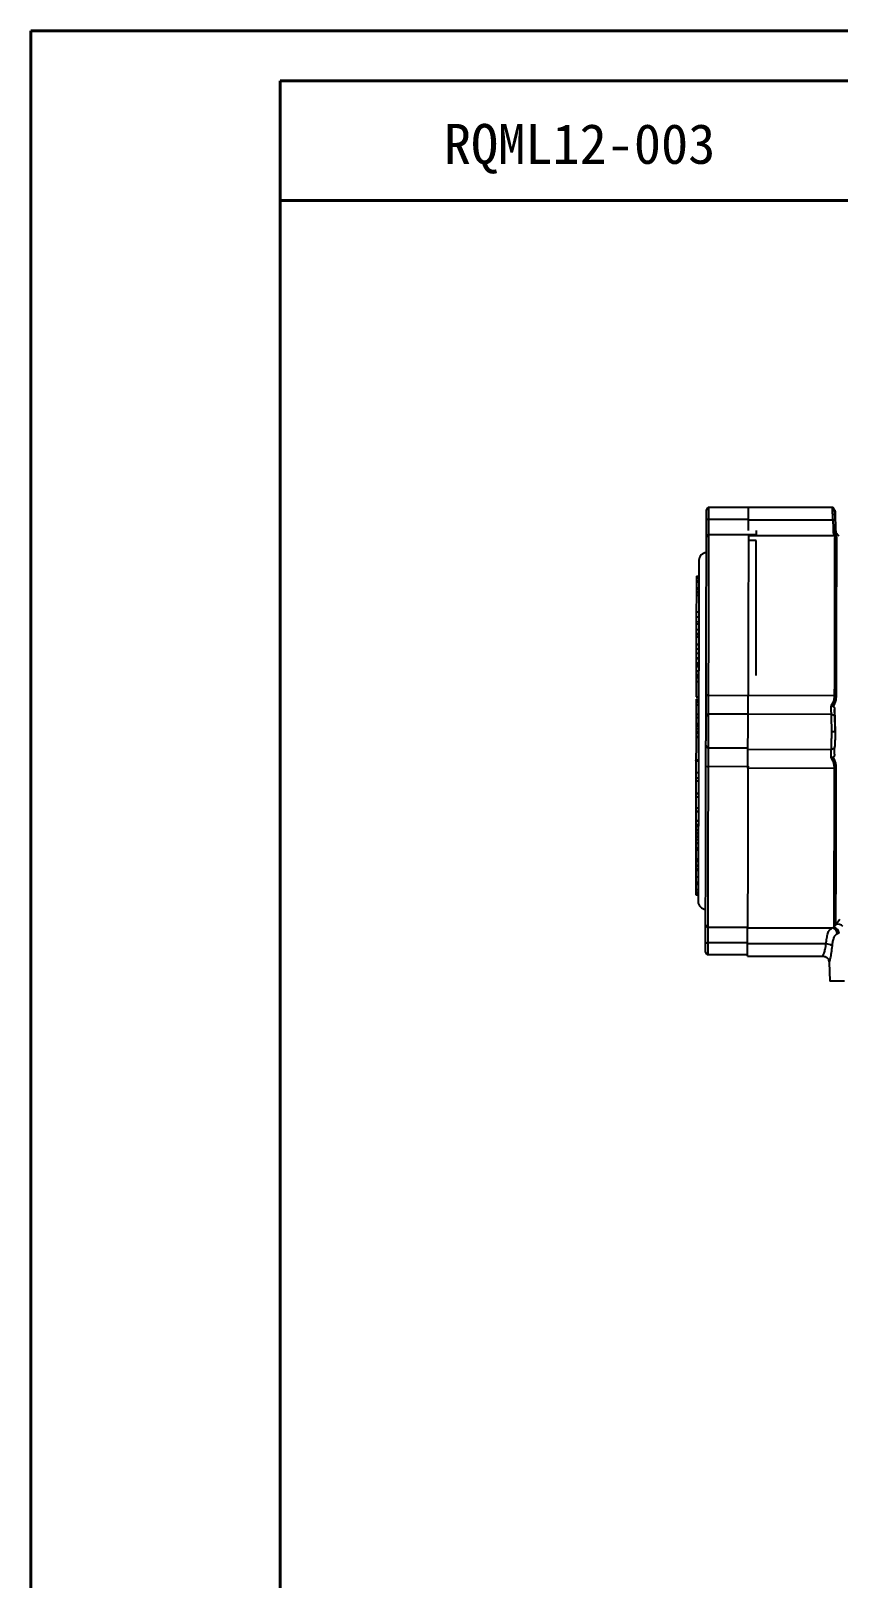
# Model space of a CAD drawing. Header units: millimetres. Extents: x 2379 to 4059, y 879 to 2067.
# Drawn here: x 2379 to 2703, y 1446 to 2067 of the extents above; entities that cross this region are included whole.
import ezdxf

# ---------------------------------------------------------------- set-up
doc = ezdxf.new("R2010")
doc.units = ezdxf.units.MM
doc.layers.add('文字', color=7, linetype='Continuous', lineweight=13)
doc.layers.add('粗实线', color=7, linetype='Continuous', lineweight=40)
doc.styles.add('STYLE1', font='txt.shx', dxfattribs={"width": 0.8, "height": 3, "bigfont": 'hzdx.shx'})

msp = doc.modelspace()

# ---------------------------------------------------------------- linework, layer by layer
at = {"color": 7, "linetype": 'Continuous', "lineweight": 25}
for p, q in [((2650.903, 1871.305), (2650.913, 1875.973)), ((2666.756, 1875.939), (2650.913, 1875.973)), ((2700.593, 1875.902), (2666.756, 1875.975)), ((2650.889, 1864.982), (2650.903, 1871.305)), ((2650.903, 1871.305), (2666.746, 1871.271)), ((2666.745, 1871.039), (2700.58, 1870.967)), ((2666.889, 1864.948), (2650.889, 1864.982)), ((2666.884, 1862.648), (2666.889, 1864.948)), ((2669.884, 1862.642), (2666.884, 1862.648)), ((2666.89, 1865.005), (2666.889, 1864.948)), ((2701.317, 1864.554), (2666.889, 1864.627)), ((2669.89, 1864.998), (2666.89, 1865.005)), ((2669.769, 1808.54), (2669.884, 1862.642)), ((2669.89, 1864.998), (2669.889, 1864.769)), ((2669.893, 1866.729), (2669.89, 1864.998)), ((2700.736, 1866.657), (2700.734, 1865.569)), ((2703.145, 1864.482), (2701.734, 1865.9)), ((2701.735, 1865.893), (2701.734, 1865.9)), ((2645.844, 1843.765), (2645.843, 1843.344)), ((2645.849, 1846.125), (2645.844, 1843.765)), ((2645.844, 1843.765), (2646.844, 1843.763)), ((2645.85, 1846.475), (2645.849, 1846.125)), ((2645.849, 1846.125), (2646.849, 1846.123)), ((2645.852, 1847.569), (2645.85, 1846.475)), ((2645.85, 1846.475), (2646.85, 1846.473)), ((2645.853, 1847.839), (2645.852, 1847.569)), ((2645.852, 1847.569), (2646.852, 1847.567)), ((2645.854, 1848.34), (2645.853, 1847.839)), ((2645.853, 1847.839), (2646.853, 1847.837)), ((2645.854, 1848.34), (2646.854, 1848.337)), ((2645.838, 1840.801), (2645.823, 1834.094)), ((2645.84, 1841.849), (2645.838, 1840.801)), ((2645.838, 1840.801), (2646.838, 1840.799)), ((2645.841, 1842.183), (2645.84, 1841.849)), ((2645.84, 1841.849), (2646.84, 1841.847)), ((2645.843, 1843.344), (2645.841, 1842.183)), ((2645.841, 1842.183), (2646.841, 1842.181)), ((2645.843, 1843.344), (2646.843, 1843.342)), ((2645.819, 1832.055), (2645.815, 1830.134)), ((2645.823, 1834.094), (2645.819, 1832.055)), ((2645.819, 1832.055), (2646.819, 1832.053)), ((2645.823, 1834.094), (2646.823, 1834.092)), ((2645.804, 1825.05), (2645.802, 1824.022)), ((2645.805, 1825.489), (2645.804, 1824.978)), ((2645.805, 1825.387), (2645.804, 1825.05)), ((2645.805, 1825.387), (2645.804, 1825.05)), ((2645.804, 1825.05), (2646.804, 1825.048)), ((2645.808, 1826.952), (2645.805, 1825.387)), ((2645.805, 1825.387), (2646.805, 1825.385)), ((2645.813, 1829.088), (2645.808, 1826.952)), ((2645.808, 1826.952), (2646.808, 1826.949)), ((2645.815, 1830.134), (2645.813, 1829.088)), ((2646.813, 1829.086), (2645.813, 1829.088)), ((2645.815, 1830.134), (2646.815, 1830.132)), ((2645.792, 1819.204), (2645.788, 1817.55)), ((2645.795, 1820.991), (2645.792, 1819.204)), ((2645.792, 1819.204), (2646.792, 1819.202)), ((2645.795, 1820.991), (2646.795, 1820.989)), ((2645.796, 1821.128), (2646.796, 1821.125)), ((2645.802, 1824.022), (2646.802, 1824.02)), ((2645.778, 1812.926), (2645.777, 1812.354)), ((2645.78, 1813.666), (2645.778, 1812.926)), ((2645.778, 1812.926), (2646.778, 1812.924)), ((2645.783, 1815.325), (2645.78, 1813.666)), ((2645.78, 1813.666), (2646.78, 1813.664)), ((2645.784, 1815.598), (2645.783, 1815.325)), ((2645.783, 1815.325), (2646.783, 1815.323)), ((2645.788, 1817.55), (2645.784, 1815.598)), ((2645.784, 1815.598), (2646.784, 1815.596)), ((2645.788, 1817.55), (2646.788, 1817.548)), ((2645.767, 1807.702), (2645.764, 1806.138)), ((2645.768, 1807.951), (2645.767, 1807.702)), ((2645.767, 1807.702), (2646.767, 1807.7)), ((2645.769, 1808.778), (2645.768, 1807.951)), ((2645.768, 1807.951), (2646.768, 1807.949)), ((2645.773, 1810.422), (2645.769, 1808.778)), ((2645.769, 1808.778), (2646.769, 1808.776)), ((2645.776, 1812.081), (2645.773, 1810.422)), ((2645.773, 1810.422), (2646.773, 1810.42)), ((2645.777, 1812.354), (2645.776, 1812.081)), ((2645.776, 1812.081), (2646.776, 1812.079)), ((2645.777, 1812.354), (2646.777, 1812.352)), ((2645.764, 1806.127), (2645.751, 1800.038)), ((2645.764, 1806.138), (2646.764, 1806.136)), ((2650.736, 1793.013), (2650.752, 1800.586)), ((2650.752, 1800.586), (2666.595, 1800.552)), ((2666.595, 1800.592), (2701.18, 1800.518)), ((2645.743, 1796.703), (2645.735, 1792.964)), ((2645.746, 1797.801), (2645.743, 1796.703)), ((2645.743, 1796.703), (2646.743, 1796.701)), ((2645.747, 1798.336), (2645.746, 1797.944)), ((2645.746, 1797.944), (2646.746, 1797.942)), ((2645.746, 1797.944), (2645.746, 1797.801)), ((2645.746, 1797.801), (2646.746, 1797.799)), ((2645.748, 1798.895), (2645.747, 1798.336)), ((2645.747, 1798.336), (2646.747, 1798.334)), ((2645.748, 1799.039), (2646.748, 1799.037)), ((2645.748, 1798.895), (2646.748, 1798.893)), ((2645.751, 1800.038), (2646.751, 1800.036)), ((2700.588, 1797.629), (2699.758, 1796.174)), ((2700.647, 1797.61), (2700.588, 1797.629)), ((2701.295, 1797.256), (2700.75, 1796.108)), ((2701.27, 1794.845), (2701.563, 1785.899)), ((2645.726, 1788.484), (2645.723, 1787.232)), ((2645.727, 1789.092), (2645.726, 1788.484)), ((2645.726, 1788.34), (2646.726, 1788.338)), ((2645.728, 1789.323), (2645.727, 1789.092)), ((2645.727, 1789.092), (2646.727, 1789.09)), ((2645.73, 1790.391), (2645.728, 1789.524)), ((2645.728, 1789.524), (2645.728, 1789.323)), ((2645.728, 1789.323), (2646.728, 1789.321)), ((2645.731, 1790.738), (2645.73, 1790.391)), ((2645.732, 1791.373), (2645.731, 1790.738)), ((2645.733, 1791.635), (2645.732, 1791.455)), ((2645.732, 1791.455), (2645.732, 1791.373)), ((2645.735, 1792.964), (2645.733, 1791.635)), ((2645.733, 1791.635), (2646.733, 1791.632)), ((2645.735, 1792.964), (2646.735, 1792.962)), ((2650.707, 1779.533), (2650.736, 1793.013)), ((2666.578, 1792.979), (2650.736, 1793.013)), ((2699.881, 1792.951), (2666.578, 1793.022)), ((2645.716, 1783.763), (2645.689, 1771.033)), ((2645.716, 1784.039), (2646.716, 1784.037)), ((2645.716, 1784.039), (2645.716, 1783.763)), ((2645.716, 1783.763), (2646.716, 1783.761)), ((2645.72, 1785.528), (2645.719, 1785.47)), ((2645.719, 1785.47), (2646.719, 1785.468)), ((2645.72, 1785.845), (2646.72, 1785.843)), ((2645.72, 1785.528), (2646.72, 1785.526)), ((2645.723, 1787.232), (2645.721, 1786.018)), ((2645.721, 1786.018), (2646.721, 1786.016)), ((2645.723, 1787.232), (2646.723, 1787.23)), ((2701.563, 1785.899), (2701.563, 1785.899)), ((2650.691, 1771.961), (2650.707, 1779.533)), ((2650.707, 1779.533), (2666.55, 1779.499)), ((2666.548, 1778.927), (2699.85, 1778.855)), ((2699.714, 1775.632), (2700.538, 1774.174)), ((2700.706, 1775.695), (2701.286, 1774.438)), ((2645.686, 1769.612), (2645.681, 1767.438)), ((2645.686, 1769.612), (2646.686, 1769.61)), ((2646.696, 1774.52), (2645.696, 1774.522)), ((2645.696, 1774.299), (2646.696, 1774.297)), ((2666.691, 1771.926), (2650.691, 1771.961)), ((2701.118, 1771.283), (2666.532, 1771.357)), ((2666.67, 1762.54), (2666.691, 1771.926)), ((2666.691, 1772.213), (2666.691, 1771.926)), ((2645.678, 1766.246), (2645.668, 1761.286)), ((2645.681, 1767.438), (2645.678, 1766.246)), ((2645.678, 1766.246), (2646.678, 1766.244)), ((2645.681, 1767.438), (2646.681, 1767.435)), ((2645.665, 1759.865), (2645.655, 1755.38)), ((2645.668, 1761.254), (2645.665, 1759.865)), ((2645.665, 1759.865), (2646.665, 1759.863)), ((2645.668, 1761.286), (2646.668, 1761.284)), ((2645.668, 1761.286), (2645.668, 1761.254)), ((2645.668, 1761.254), (2646.668, 1761.251)), ((2645.652, 1753.904), (2645.644, 1750.36)), ((2645.655, 1755.38), (2645.652, 1754.066)), ((2645.652, 1754.066), (2646.652, 1754.064)), ((2645.652, 1754.066), (2645.652, 1753.904)), ((2645.652, 1753.904), (2646.652, 1753.902)), ((2645.655, 1755.38), (2646.655, 1755.378)), ((2645.633, 1745.157), (2645.631, 1744.044)), ((2645.633, 1745.157), (2646.633, 1745.155)), ((2645.634, 1745.606), (2646.634, 1745.604)), ((2645.638, 1747.346), (2645.636, 1746.294)), ((2645.636, 1746.64), (2646.636, 1746.637)), ((2645.641, 1748.683), (2645.638, 1747.346)), ((2645.639, 1748.038), (2646.639, 1748.036)), ((2645.64, 1748.464), (2646.64, 1748.462)), ((2645.644, 1750.257), (2645.641, 1748.691)), ((2645.641, 1748.691), (2646.641, 1748.689)), ((2645.644, 1750.36), (2646.644, 1750.357)), ((2645.644, 1750.36), (2645.644, 1750.257)), ((2645.644, 1750.359), (2645.644, 1750.257)), ((2645.644, 1750.257), (2646.644, 1750.255)), ((2645.619, 1738.595), (2645.612, 1735.018)), ((2645.621, 1739.455), (2645.619, 1738.595)), ((2645.619, 1738.595), (2646.619, 1738.593)), ((2645.625, 1741.206), (2645.621, 1739.455)), ((2645.621, 1739.455), (2646.621, 1739.453)), ((2645.628, 1742.765), (2645.625, 1741.42)), ((2645.625, 1741.42), (2646.625, 1741.418)), ((2645.625, 1741.42), (2645.625, 1741.206)), ((2645.625, 1741.206), (2646.625, 1741.204)), ((2645.63, 1743.83), (2645.628, 1742.765)), ((2645.628, 1742.765), (2646.628, 1742.762)), ((2645.631, 1744.044), (2645.63, 1743.83)), ((2645.63, 1743.83), (2646.63, 1743.828)), ((2645.631, 1744.044), (2646.631, 1744.041)), ((2645.606, 1732.208), (2645.603, 1730.986)), ((2645.61, 1734.072), (2645.606, 1732.462)), ((2645.606, 1732.462), (2646.606, 1732.46)), ((2645.606, 1732.462), (2645.606, 1732.208)), ((2645.606, 1732.208), (2646.606, 1732.206)), ((2645.612, 1735.018), (2645.61, 1734.255)), ((2645.61, 1734.255), (2646.61, 1734.253)), ((2645.61, 1734.255), (2645.61, 1734.072)), ((2645.61, 1734.072), (2646.61, 1734.07)), ((2645.612, 1735.018), (2646.612, 1735.016)), ((2645.596, 1727.817), (2645.592, 1725.623)), ((2645.602, 1730.419), (2645.596, 1727.817)), ((2645.596, 1727.817), (2646.596, 1727.815)), ((2645.603, 1730.986), (2645.602, 1730.419)), ((2645.602, 1730.419), (2646.602, 1730.417)), ((2645.603, 1730.986), (2646.603, 1730.984)), ((2645.582, 1721.369), (2645.581, 1720.754)), ((2645.581, 1720.754), (2646.581, 1720.752)), ((2645.581, 1720.754), (2645.581, 1720.533)), ((2645.581, 1720.533), (2646.581, 1720.531)), ((2645.583, 1721.541), (2645.582, 1721.369)), ((2645.582, 1721.369), (2646.582, 1721.367)), ((2645.585, 1722.675), (2645.583, 1721.541)), ((2645.583, 1721.541), (2646.583, 1721.539)), ((2645.59, 1724.771), (2645.585, 1722.675)), ((2645.585, 1722.675), (2646.585, 1722.673)), ((2645.591, 1725.555), (2645.59, 1724.815)), ((2645.59, 1724.815), (2645.59, 1724.771)), ((2645.59, 1724.815), (2646.59, 1724.813)), ((2645.59, 1724.771), (2646.59, 1724.769)), ((2645.592, 1725.623), (2645.591, 1725.555)), ((2645.591, 1725.555), (2646.591, 1725.553)), ((2645.592, 1725.623), (2646.592, 1725.621)), ((2650.539, 1701.242), (2650.553, 1707.564)), ((2650.553, 1707.564), (2666.396, 1707.53)), ((2666.395, 1707.322), (2700.271, 1707.249)), ((2700.271, 1707.249), (2700.981, 1707.47)), ((2701.691, 1708.556), (2703.403, 1710.819)), ((2650.529, 1696.573), (2650.539, 1701.242)), ((2666.382, 1701.208), (2650.539, 1701.242)), ((2697.898, 1700.843), (2666.381, 1700.91)), ((2703.081, 1705.101), (2702.43, 1704.874)), ((2650.529, 1696.573), (2666.372, 1696.539)), ((2666.371, 1695.975), (2696.607, 1695.91)), ((2699.1, 1693.528), (2699.349, 1685.904))]:
    msp.add_line(p, q, dxfattribs=at)
at = {"color": 7, "linetype": 'Continuous', "lineweight": 25, "flags": 128}
for points in [[(2649.902, 1870.955), (2649.922, 1871.024), (2649.979, 1871.09), (2650.071, 1871.15), (2650.196, 1871.203), (2650.347, 1871.247), (2650.52, 1871.279), (2650.708, 1871.298), (2650.903, 1871.305)], [(2650.752, 1800.586), (2650.763, 1805.845), (2650.774, 1811.016), (2650.785, 1816.074), (2650.795, 1820.998), (2650.806, 1825.765), (2650.815, 1830.353), (2650.825, 1834.741), (2650.834, 1838.911), (2650.842, 1842.842), (2650.85, 1846.517), (2650.857, 1849.919), (2650.864, 1853.034), (2650.87, 1855.846), (2650.875, 1858.344), (2650.88, 1860.515), (2650.884, 1862.351), (2650.887, 1863.842), (2650.889, 1864.982)], [(2701.317, 1864.554), (2701.315, 1863.402), (2701.312, 1861.903), (2701.308, 1860.065), (2701.303, 1857.896), (2701.298, 1855.405), (2701.292, 1852.604), (2701.285, 1849.505), (2701.278, 1846.121), (2701.27, 1842.469), (2701.262, 1838.564), (2701.253, 1834.423), (2701.243, 1830.066), (2701.234, 1825.512), (2701.224, 1820.78), (2701.213, 1815.893), (2701.202, 1810.872), (2701.191, 1805.739), (2701.18, 1800.518)], [(2702.024, 1864.264), (2702.021, 1863.116), (2702.018, 1861.623), (2702.014, 1859.792), (2702.01, 1857.631), (2702.004, 1855.149), (2701.998, 1852.358), (2701.992, 1849.27), (2701.984, 1845.899), (2701.977, 1842.26), (2701.968, 1838.369), (2701.96, 1834.244), (2701.95, 1829.903), (2701.941, 1825.365), (2701.93, 1820.651), (2701.92, 1815.782), (2701.909, 1810.779), (2701.898, 1805.665), (2701.887, 1800.463)], [(2650.553, 1707.564), (2650.555, 1708.704), (2650.559, 1710.196), (2650.562, 1712.031), (2650.567, 1714.203), (2650.572, 1716.7), (2650.578, 1719.513), (2650.585, 1722.627), (2650.592, 1726.03), (2650.6, 1729.705), (2650.609, 1733.636), (2650.618, 1737.805), (2650.627, 1742.194), (2650.637, 1746.782), (2650.647, 1751.548), (2650.657, 1756.472), (2650.668, 1761.531), (2650.679, 1766.701), (2650.691, 1771.961)], [(2701.118, 1771.283), (2701.106, 1765.823), (2701.095, 1760.462), (2701.083, 1755.225), (2701.073, 1750.138), (2701.062, 1745.226), (2701.052, 1740.512), (2701.042, 1736.02), (2701.033, 1731.773), (2701.025, 1727.789), (2701.017, 1724.09), (2701.01, 1720.693), (2701.003, 1717.614), (2700.997, 1714.869), (2700.992, 1712.471), (2700.988, 1710.433), (2700.984, 1708.763), (2700.981, 1707.47)], [(2701.825, 1771.335), (2701.814, 1766.103), (2701.803, 1760.961), (2701.792, 1755.931), (2701.782, 1751.037), (2701.772, 1746.301), (2701.762, 1741.743), (2701.752, 1737.385), (2701.744, 1733.246), (2701.735, 1729.345), (2701.727, 1725.699), (2701.72, 1722.326), (2701.714, 1719.239), (2701.708, 1716.454), (2701.702, 1713.983), (2701.698, 1711.836), (2701.694, 1710.025), (2701.691, 1708.556)], [(2649.54, 1701.595), (2649.559, 1701.527), (2649.616, 1701.461), (2649.708, 1701.4), (2649.833, 1701.346), (2649.984, 1701.302), (2650.157, 1701.269), (2650.344, 1701.249), (2650.539, 1701.242)]]:
    msp.add_lwpolyline(points, dxfattribs=at)
at = {"color": 7, "linetype": 'Continuous', "lineweight": 25}
for centre, radius, start, end in [((2650.911, 1874.973), 1, 89.877511, 179.877511), ((2650.879, 1863.99), 0.992, 89.415346, 179.407767), ((2649.868, 1854.775), 3, 89.877511, 179.877511), ((2650.507, 1799.055), 1.551, 80.898545, 119.143081), ((2650.703, 1792.044), 0.97, 88.050765, 177.926107), ((2650.678, 1780.502), 0.97, 181.828915, 271.704257), ((2650.452, 1773.493), 1.551, 240.611941, 278.856477), ((2649.575, 1717.775), 3, 179.877511, 269.877511), ((2650.547, 1708.556), 0.992, 180.347254, 270.339675), ((2699.838, 1704.686), 2.599, 4.137549, 80.399593), ((2700.469, 1704.9), 2.62, 4.399006, 78.720644), ((2702.601, 1706.013), 2.7, 41.22775, 109.688827), ((2697.92, 1696.886), 3.957, 53.578179, 90.316388), ((2650.532, 1697.573), 1, 179.877511, 269.877511)]:
    msp.add_arc(centre, radius, start, end, dxfattribs=at)
for points, knots in [([(2649.902, 1870.955), (2649.903, 1871.509), (2649.906, 1872.644), (2649.909, 1873.945), (2649.91, 1874.815), (2649.911, 1874.923), (2649.911, 1874.975)], [0, 0, 0, 0, 0.244178, 0.5, 0.755822, 1, 1, 1, 1]), ([(2666.745, 1871.039), (2666.747, 1871.733), (2666.75, 1873.119), (2666.753, 1874.726), (2666.755, 1875.687), (2666.756, 1876.09), (2666.756, 1875.975), (2666.756, 1875.975)], [0, 0, 0, 0, 0.2499989, 0.49999779, 0.74999669, 0.99999558, 1, 1, 1, 1]), ([(2701.56, 1870.72), (2701.533, 1871.318), (2701.484, 1872.444), (2701.381, 1874.066), (2701.234, 1875.217), (2700.998, 1875.727), (2700.707, 1875.871), (2700.549, 1875.898), (2700.467, 1875.903), (2700.428, 1875.902), (2700.409, 1875.902)], [0, 0, 0, 0, 0.2193649, 0.4129371, 0.7194023, 0.9145926, 0.9691015, 0.9866348, 0.9936343, 1, 1, 1, 1]), ([(2700.58, 1870.967), (2700.566, 1871.464), (2700.539, 1872.427), (2700.496, 1873.969), (2700.458, 1875.275), (2700.439, 1875.965), (2700.443, 1875.842), (2700.443, 1875.816)], [0, 0, 0, 0, 0.1777649, 0.3440798, 0.6411076, 0.9252037, 1, 1, 1, 1]), ([(2701.578, 1870.658), (2701.559, 1871.26), (2701.519, 1872.465), (2701.474, 1873.843), (2701.445, 1874.734), (2701.435, 1875.037), (2701.445, 1874.73), (2701.474, 1873.837), (2701.519, 1872.461), (2701.559, 1871.259), (2701.578, 1870.658)], [0, 0, 0, 0, 0.1251383, 0.2502561, 0.3753727, 0.5004304, 0.6253971, 0.7502836, 0.8751239, 1, 1, 1, 1]), ([(2649.887, 1864.001), (2649.888, 1864.234), (2649.889, 1864.709), (2649.892, 1866.294), (2649.897, 1868.386), (2649.9, 1870.108), (2649.902, 1870.955)], [0, 0, 0, 0, 0.2457963, 0.5, 0.7542037, 1, 1, 1, 1]), ([(2666.736, 1866.75), (2666.736, 1866.776), (2666.737, 1867.265), (2666.74, 1868.703), (2666.744, 1870.261), (2666.745, 1871.039)], [0, 0, 0, 0, 0.0273117, 0.5136558, 1, 1, 1, 1]), ([(2700.58, 1870.967), (2700.611, 1870.095), (2700.67, 1868.456), (2700.715, 1867.231), (2700.736, 1866.657)], [0, 0, 0, 0, 0.5316368, 1, 1, 1, 1]), ([(2701.578, 1870.658), (2701.564, 1870.7), (2701.541, 1870.765), (2701.416, 1870.84), (2701.287, 1870.891), (2701.128, 1870.929), (2700.896, 1870.965), (2700.704, 1870.966), (2700.58, 1870.967)], [0, 0, 0, 0, 0.2396181, 0.368465, 0.5000016, 0.631538, 0.7603841, 1, 1, 1, 1]), ([(2701.735, 1865.893), (2701.712, 1866.571), (2701.668, 1867.937), (2701.608, 1869.747), (2701.578, 1870.658)], [0, 0, 0, 0, 0.496466, 1, 1, 1, 1]), ([(2701.578, 1870.658), (2701.608, 1869.749), (2701.667, 1867.939), (2701.712, 1866.573), (2701.735, 1865.893)], [0, 0, 0, 0, 0.5023751, 1, 1, 1, 1]), ([(2649.751, 1800.409), (2649.757, 1802.905), (2649.768, 1807.942), (2649.783, 1815.319), (2649.799, 1822.561), (2649.814, 1829.54), (2649.828, 1836.143), (2649.841, 1842.237), (2649.853, 1847.729), (2649.863, 1852.541), (2649.872, 1856.604), (2649.879, 1859.873), (2649.884, 1862.412), (2649.886, 1863.474), (2649.887, 1864.001)], [0, 0, 0, 0, 0.07995876, 0.16137147, 0.24414236, 0.32889261, 0.41421659, 0.49999999, 0.58577836, 0.67110241, 0.75585763, 0.83862366, 0.92003884, 1, 1, 1, 1]), ([(2701.48, 1865.33), (2701.432, 1865.369), (2701.333, 1865.449), (2701.141, 1865.531), (2700.937, 1865.575), (2700.796, 1865.571), (2700.734, 1865.569)], [0, 0, 0, 0, 0.2391493, 0.4971627, 0.7785241, 1, 1, 1, 1]), ([(2700.734, 1865.569), (2700.904, 1865.344), (2701.237, 1864.903), (2701.291, 1864.668), (2701.317, 1864.554)], [0, 0, 0, 0, 0.51151, 1, 1, 1, 1]), ([(2701.734, 1865.893), (2701.729, 1865.947), (2701.72, 1866.052), (2701.635, 1866.253), (2701.522, 1866.377), (2701.43, 1866.447), (2701.429, 1866.448), (2701.426, 1866.45), (2701.414, 1866.459), (2701.32, 1866.527), (2701.102, 1866.639), (2700.863, 1866.651), (2700.736, 1866.657)], [0, 0, 0, 0, 0.1327495, 0.2588281, 0.507271, 0.5073526, 0.5079526, 0.5095815, 0.5156813, 0.5392472, 0.7549274, 1, 1, 1, 1]), ([(2701.48, 1865.33), (2701.637, 1865.099), (2701.949, 1864.636), (2701.999, 1864.388), (2702.024, 1864.264)], [0, 0, 0, 0, 0.50065247, 1, 1, 1, 1]), ([(2701.733, 1865.227), (2701.727, 1865.205), (2701.718, 1865.172), (2701.631, 1865.21), (2701.558, 1865.262), (2701.505, 1865.309), (2701.48, 1865.33)], [0, 0, 0, 0, 0.5469017, 0.7855349, 0.9022486, 1, 1, 1, 1]), ([(2701.733, 1865.227), (2701.733, 1865.229), (2701.733, 1865.245), (2701.733, 1865.35), (2701.734, 1865.558), (2701.734, 1865.777), (2701.734, 1865.893)], [0, 0, 0, 0, 0.0080689, 0.080583, 0.5145774, 1, 1, 1, 1]), ([(2646.868, 1854.782), (2646.868, 1854.727), (2646.867, 1854.617), (2646.865, 1853.707), (2646.862, 1852.221), (2646.858, 1850.047), (2646.851, 1847.216), (2646.844, 1843.702), (2646.835, 1839.548), (2646.825, 1834.805), (2646.814, 1829.543), (2646.802, 1823.852), (2646.789, 1817.829), (2646.775, 1811.606), (2646.762, 1805.24), (2646.748, 1798.888), (2646.735, 1792.549), (2646.726, 1788.371), (2646.721, 1786.282)], [0, 0, 0, 0, 0.058246, 0.1164969, 0.1782401, 0.2399881, 0.303803, 0.3686255, 0.4341376, 0.5, 0.5658624, 0.6313745, 0.696197, 0.7600119, 0.821755, 0.8835031, 0.9417503, 1, 1, 1, 1]), ([(2645.796, 1821.128), (2645.796, 1821.065), (2645.795, 1820.98), (2645.795, 1821.002), (2645.795, 1821.008)], [0, 0, 0, 0, 0.7378069, 1, 1, 1, 1]), ([(2645.802, 1824.022), (2645.801, 1823.692), (2645.8, 1823.056), (2645.798, 1822.279), (2645.797, 1821.667), (2645.796, 1821.345), (2645.796, 1821.177), (2645.796, 1821.128)], [0, 0, 0, 0, 0.3287543, 0.6337994, 0.7646363, 0.9315296, 1, 1, 1, 1]), ([(2649.734, 1792.079), (2649.734, 1792.47), (2649.736, 1793.265), (2649.74, 1795.256), (2649.746, 1797.669), (2649.749, 1799.506), (2649.751, 1800.409)], [0, 0, 0, 0, 0.2457963, 0.5, 0.7542037, 1, 1, 1, 1]), ([(2701.18, 1800.518), (2701.153, 1800.016), (2701.096, 1798.988), (2700.76, 1798.089), (2700.588, 1797.629)], [0, 0, 0, 0, 0.4884898, 1, 1, 1, 1]), ([(2701.887, 1800.463), (2701.859, 1799.896), (2701.802, 1798.761), (2701.464, 1797.758), (2701.295, 1797.256)], [0, 0, 0, 0, 0.499286, 1, 1, 1, 1]), ([(2645.748, 1799.039), (2645.748, 1799.035), (2645.748, 1799.031), (2645.748, 1798.833), (2645.748, 1798.788)], [0, 0, 0, 0, 0.7701165, 1, 1, 1, 1]), ([(2700.75, 1796.108), (2700.606, 1796.135), (2700.316, 1796.19), (2699.945, 1796.18), (2699.758, 1796.174)], [0, 0, 0, 0, 0.4948171, 1, 1, 1, 1]), ([(2699.758, 1796.174), (2699.785, 1795.46), (2699.838, 1794.076), (2699.867, 1793.318), (2699.881, 1792.951)], [0, 0, 0, 0, 0.5167256, 1, 1, 1, 1]), ([(2701.295, 1797.256), (2701.252, 1797.291), (2701.165, 1797.361), (2701.005, 1797.457), (2700.831, 1797.544), (2700.708, 1797.588), (2700.647, 1797.61)], [0, 0, 0, 0, 0.24739087, 0.49972223, 0.75219654, 1, 1, 1, 1]), ([(2700.75, 1796.108), (2700.79, 1796.095), (2700.871, 1796.07), (2700.979, 1795.97), (2701.069, 1795.834), (2701.165, 1795.609), (2701.243, 1795.272), (2701.261, 1794.992), (2701.27, 1794.845)], [0, 0, 0, 0, 0.1116726, 0.2224733, 0.3337517, 0.4562523, 0.7126739, 1, 1, 1, 1]), ([(2701.377, 1791.59), (2701.364, 1791.975), (2701.338, 1792.757), (2701.293, 1794.141), (2701.27, 1794.845)], [0, 0, 0, 0, 0.49215484, 1, 1, 1, 1]), ([(2645.727, 1789.092), (2645.727, 1789.064), (2645.727, 1789.009), (2645.727, 1788.859), (2645.726, 1788.649), (2645.726, 1788.47), (2645.726, 1788.363), (2645.726, 1788.34)], [0, 0, 0, 0, 0.2821351, 0.5661087, 0.7576061, 0.9501635, 1, 1, 1, 1]), ([(2645.733, 1791.635), (2645.732, 1791.16), (2645.729, 1790.077), (2645.728, 1789.516), (2645.728, 1789.363), (2645.728, 1789.323)], [0, 0, 0, 0, 0.3643853, 0.8308514, 1, 1, 1, 1]), ([(2649.721, 1786.275), (2649.722, 1786.887), (2649.725, 1788.14), (2649.729, 1789.856), (2649.732, 1791.274), (2649.733, 1791.815), (2649.734, 1792.079)], [0, 0, 0, 0, 0.24417795, 0.5, 0.75582205, 1, 1, 1, 1]), ([(2699.881, 1792.951), (2699.887, 1792.685), (2699.901, 1792.146), (2699.936, 1790.744), (2699.979, 1789.158), (2700.022, 1787.493), (2700.048, 1786.459), (2700.062, 1785.903)], [0, 0, 0, 0, 0.210699, 0.4283077, 0.6613624, 0.8175755, 1, 1, 1, 1]), ([(2699.881, 1792.951), (2700.065, 1792.933), (2700.449, 1792.894), (2700.947, 1792.582), (2701.297, 1792.124), (2701.351, 1791.764), (2701.377, 1791.59)], [0, 0, 0, 0, 0.2401532, 0.4994831, 0.7591014, 1, 1, 1, 1]), ([(2701.563, 1785.899), (2701.543, 1786.515), (2701.503, 1787.747), (2701.448, 1789.418), (2701.403, 1790.803), (2701.385, 1791.328), (2701.377, 1791.59)], [0, 0, 0, 0, 0.2499144, 0.4998312, 0.749722, 1, 1, 1, 1]), ([(2645.719, 1785.469), (2645.719, 1785.067), (2645.717, 1784.376), (2645.717, 1784.138), (2645.716, 1784.039)], [0, 0, 0, 0, 0.58376, 1, 1, 1, 1]), ([(2645.721, 1786.018), (2645.721, 1786.015), (2645.721, 1786.008), (2645.72, 1785.95), (2645.72, 1785.88), (2645.72, 1785.845)], [0, 0, 0, 0, 0.35686, 0.67714, 1, 1, 1, 1]), ([(2645.721, 1785.989), (2645.72, 1785.917), (2645.72, 1785.7), (2645.72, 1785.597), (2645.72, 1785.528)], [0, 0, 0, 0, 0.3322323, 1, 1, 1, 1]), ([(2646.721, 1786.282), (2646.717, 1784.193), (2646.708, 1780.014), (2646.694, 1773.676), (2646.681, 1767.323), (2646.667, 1760.958), (2646.654, 1754.734), (2646.641, 1748.712), (2646.629, 1743.02), (2646.617, 1737.759), (2646.607, 1733.015), (2646.598, 1728.861), (2646.591, 1725.347), (2646.585, 1722.516), (2646.58, 1720.342), (2646.577, 1718.856), (2646.575, 1717.947), (2646.575, 1717.837), (2646.575, 1717.782)], [0, 0, 0, 0, 0.0582472, 0.1164969, 0.1782401, 0.2399881, 0.303803, 0.3686255, 0.4341376, 0.5, 0.5658624, 0.6313745, 0.696197, 0.7600119, 0.821755, 0.8835031, 0.9417491, 1, 1, 1, 1]), ([(2649.709, 1780.471), (2649.709, 1780.735), (2649.711, 1781.277), (2649.714, 1782.695), (2649.717, 1784.411), (2649.72, 1785.664), (2649.721, 1786.275)], [0, 0, 0, 0, 0.244178, 0.5, 0.755822, 1, 1, 1, 1]), ([(2700.062, 1785.903), (2700.046, 1785.346), (2700.015, 1784.312), (2699.965, 1782.647), (2699.916, 1781.061), (2699.874, 1779.66), (2699.858, 1779.121), (2699.85, 1778.855)], [0, 0, 0, 0, 0.1824675, 0.3387374, 0.5719456, 0.7894595, 1, 1, 1, 1]), ([(2701.563, 1785.899), (2701.55, 1785.899), (2701.521, 1785.899), (2701.301, 1785.9), (2701.015, 1785.902), (2700.731, 1785.903), (2700.406, 1785.904), (2700.177, 1785.903), (2700.062, 1785.903)], [0, 0, 0, 0, 0.18847997, 0.42721358, 0.56362109, 0.70735592, 0.85432769, 1, 1, 1, 1]), ([(2701.563, 1785.899), (2701.54, 1785.282), (2701.495, 1784.053), (2701.433, 1782.392), (2701.382, 1781.004), (2701.362, 1780.477), (2701.352, 1780.209)], [0, 0, 0, 0, 0.25071243, 0.49860627, 0.74572197, 1, 1, 1, 1]), ([(2649.691, 1772.142), (2649.693, 1773.045), (2649.697, 1774.882), (2649.702, 1777.295), (2649.706, 1779.285), (2649.708, 1780.08), (2649.709, 1780.471)], [0, 0, 0, 0, 0.2457963, 0.5, 0.7542037, 1, 1, 1, 1]), ([(2699.85, 1778.855), (2699.835, 1778.489), (2699.803, 1777.73), (2699.744, 1776.347), (2699.714, 1775.632)], [0, 0, 0, 0, 0.4833289, 1, 1, 1, 1]), ([(2700.706, 1775.695), (2700.563, 1775.668), (2700.273, 1775.614), (2699.902, 1775.626), (2699.714, 1775.632)], [0, 0, 0, 0, 0.4935466, 1, 1, 1, 1]), ([(2701.352, 1780.209), (2701.326, 1780.036), (2701.271, 1779.676), (2700.919, 1779.22), (2700.419, 1778.909), (2700.035, 1778.873), (2699.85, 1778.855)], [0, 0, 0, 0, 0.2408964, 0.5005148, 0.7598458, 1, 1, 1, 1]), ([(2701.232, 1776.956), (2701.222, 1776.807), (2701.203, 1776.525), (2701.122, 1776.187), (2701.024, 1775.963), (2700.934, 1775.83), (2700.827, 1775.731), (2700.746, 1775.707), (2700.706, 1775.695)], [0, 0, 0, 0, 0.2899249, 0.5479671, 0.6695696, 0.7795481, 0.889482, 1, 1, 1, 1]), ([(2701.232, 1776.956), (2701.258, 1777.654), (2701.309, 1779.039), (2701.338, 1779.822), (2701.352, 1780.209)], [0, 0, 0, 0, 0.5043694, 1, 1, 1, 1]), ([(2645.696, 1774.299), (2645.695, 1774.113), (2645.695, 1773.816), (2645.693, 1773.024), (2645.691, 1772.171), (2645.689, 1771.122), (2645.687, 1770.245), (2645.686, 1769.721), (2645.686, 1769.612)], [0, 0, 0, 0, 0.2971115, 0.4738096, 0.6178895, 0.7619023, 0.9507985, 1, 1, 1, 1]), ([(2645.696, 1774.479), (2645.696, 1774.492), (2645.696, 1774.544), (2645.696, 1774.405), (2645.696, 1774.299)], [0, 0, 0, 0, 0.23224333, 1, 1, 1, 1]), ([(2649.555, 1708.55), (2649.556, 1709.076), (2649.558, 1710.139), (2649.564, 1712.677), (2649.571, 1715.947), (2649.58, 1720.009), (2649.59, 1724.821), (2649.602, 1730.313), (2649.615, 1736.407), (2649.629, 1743.01), (2649.644, 1749.989), (2649.659, 1757.231), (2649.675, 1764.608), (2649.686, 1769.646), (2649.691, 1772.142)], [0, 0, 0, 0, 0.0799588, 0.1613715, 0.2441424, 0.3288926, 0.4142166, 0.5, 0.5857784, 0.6711024, 0.7558576, 0.8386237, 0.9200388, 1, 1, 1, 1]), ([(2701.286, 1774.438), (2701.19, 1774.385), (2701.037, 1774.3), (2700.769, 1774.215), (2700.617, 1774.188), (2700.538, 1774.174)], [0, 0, 0, 0, 0.45438397, 0.71895422, 1, 1, 1, 1]), ([(2700.538, 1774.174), (2700.708, 1773.714), (2701.04, 1772.813), (2701.092, 1771.785), (2701.118, 1771.283)], [0, 0, 0, 0, 0.5115088, 1, 1, 1, 1]), ([(2701.286, 1774.438), (2701.442, 1773.95), (2701.753, 1772.975), (2701.801, 1771.881), (2701.825, 1771.335)], [0, 0, 0, 0, 0.5006519, 1, 1, 1, 1]), ([(2645.64, 1748.081), (2645.639, 1747.83), (2645.638, 1747.413), (2645.636, 1746.635), (2645.635, 1745.882), (2645.634, 1745.42), (2645.633, 1745.157)], [0, 0, 0, 0, 0.3135051, 0.5209519, 0.7271537, 1, 1, 1, 1]), ([(2645.636, 1746.64), (2645.636, 1746.388), (2645.635, 1745.946), (2645.634, 1745.632), (2645.634, 1745.63), (2645.634, 1745.629)], [0, 0, 0, 0, 0.4389962, 0.7712172, 1, 1, 1, 1]), ([(2645.639, 1748.038), (2645.639, 1747.911), (2645.638, 1747.59), (2645.637, 1747.1), (2645.637, 1746.789), (2645.636, 1746.64)], [0, 0, 0, 0, 0.2516938, 0.6389543, 1, 1, 1, 1]), ([(2645.64, 1748.464), (2645.64, 1748.416), (2645.64, 1748.331), (2645.64, 1748.182), (2645.64, 1748.087), (2645.639, 1748.038)], [0, 0, 0, 0, 0.3795737, 0.6815332, 1, 1, 1, 1]), ([(2645.641, 1748.691), (2645.641, 1748.676), (2645.641, 1748.647), (2645.641, 1748.588), (2645.64, 1748.519), (2645.64, 1748.47), (2645.64, 1748.464)], [0, 0, 0, 0, 0.2520201, 0.5042319, 0.9403511, 1, 1, 1, 1]), ([(2645.641, 1748.652), (2645.641, 1748.66), (2645.641, 1748.682), (2645.64, 1748.482), (2645.64, 1748.224), (2645.64, 1748.081)], [0, 0, 0, 0, 0.18183517, 0.54938201, 1, 1, 1, 1]), ([(2649.54, 1701.595), (2649.542, 1702.442), (2649.546, 1704.165), (2649.55, 1706.257), (2649.554, 1707.842), (2649.555, 1708.317), (2649.555, 1708.55)], [0, 0, 0, 0, 0.2457963, 0.5, 0.7542037, 1, 1, 1, 1]), ([(2697.898, 1700.843), (2697.969, 1701.641), (2698.107, 1703.208), (2698.567, 1705.095), (2699.244, 1706.574), (2699.918, 1707.017), (2700.271, 1707.249)], [0, 0, 0, 0, 0.24563128, 0.48189632, 0.72795587, 1, 1, 1, 1]), ([(2700.981, 1707.47), (2701.1, 1707.604), (2701.332, 1707.867), (2701.573, 1708.33), (2701.691, 1708.556)], [0, 0, 0, 0, 0.5119709, 1, 1, 1, 1]), ([(2649.532, 1697.575), (2649.532, 1697.628), (2649.532, 1697.736), (2649.534, 1698.606), (2649.537, 1699.907), (2649.539, 1701.041), (2649.54, 1701.595)], [0, 0, 0, 0, 0.244178, 0.5, 0.755822, 1, 1, 1, 1]), ([(2696.607, 1695.91), (2696.634, 1695.973), (2696.687, 1696.101), (2697.067, 1697.119), (2697.558, 1698.672), (2697.784, 1700.111), (2697.898, 1700.843)], [0, 0, 0, 0, 0.2379914, 0.4818785, 0.7367294, 1, 1, 1, 1]), ([(2702.43, 1704.874), (2702.107, 1704.7), (2701.491, 1704.369), (2700.876, 1703.266), (2700.456, 1701.851), (2700.334, 1700.686), (2700.269, 1700.07)], [0, 0, 0, 0, 0.2703279, 0.514495, 0.7428516, 1, 1, 1, 1]), ([(2696.587, 1695.91), (2696.898, 1695.879), (2697.377, 1695.832), (2697.956, 1695.53), (2698.356, 1695.217), (2698.681, 1694.827), (2699, 1694.257), (2699.061, 1693.78), (2699.101, 1693.469)], [0, 0, 0, 0, 0.23972441, 0.36855075, 0.50003925, 0.63152203, 0.7603319, 1, 1, 1, 1]), ([(2700.269, 1700.07), (2700.164, 1699.079), (2699.961, 1697.158), (2699.505, 1695.043), (2699.164, 1693.713), (2699.127, 1693.587), (2699.111, 1693.528)], [0, 0, 0, 0, 0.2781733, 0.5397402, 0.7842945, 1, 1, 1, 1]), ([(2705.262, 1685.892), (2705.223, 1685.892), (2704.157, 1685.894), (2702.591, 1685.897), (2700.719, 1685.901), (2699.57, 1685.904), (2699.423, 1685.904), (2699.349, 1685.904)], [0, 0, 0, 0, 0.0094252, 0.2570689, 0.5047126, 0.7523563, 1, 1, 1, 1])]:
    msp.add_open_spline(points, degree=3, knots=knots, dxfattribs=at)
for points in [[(2666.731, 1864.628), (2666.73, 1864.063), (2666.728, 1862.933), (2666.722, 1860.254), (2666.715, 1856.885), (2666.706, 1852.789), (2666.696, 1848.026), (2666.684, 1842.638), (2666.672, 1836.681), (2666.658, 1830.214), (2666.643, 1823.304), (2666.628, 1816.016), (2666.611, 1808.436), (2666.6, 1803.207), (2666.595, 1800.592)], [(2702.024, 1864.264), (2701.975, 1864.307), (2701.877, 1864.393), (2701.702, 1864.483), (2701.514, 1864.542), (2701.383, 1864.55), (2701.317, 1864.554)], [(2666.578, 1793.022), (2666.579, 1793.379), (2666.581, 1794.093), (2666.585, 1795.892), (2666.589, 1798.074), (2666.593, 1799.753), (2666.595, 1800.592)], [(2701.887, 1800.463), (2701.838, 1800.471), (2701.741, 1800.487), (2701.565, 1800.504), (2701.377, 1800.515), (2701.246, 1800.517), (2701.18, 1800.518)], [(2666.548, 1778.927), (2666.549, 1779.251), (2666.55, 1779.901), (2666.554, 1781.613), (2666.558, 1783.682), (2666.563, 1785.974), (2666.568, 1788.267), (2666.573, 1790.336), (2666.576, 1792.047), (2666.578, 1792.697), (2666.578, 1793.022)], [(2666.532, 1771.357), (2666.534, 1772.196), (2666.537, 1773.874), (2666.542, 1776.057), (2666.546, 1777.856), (2666.548, 1778.57), (2666.548, 1778.927)], [(2666.532, 1771.357), (2666.527, 1768.742), (2666.515, 1763.512), (2666.499, 1755.933), (2666.484, 1748.645), (2666.469, 1741.735), (2666.455, 1735.268), (2666.442, 1729.311), (2666.431, 1723.923), (2666.421, 1719.16), (2666.412, 1715.064), (2666.405, 1711.695), (2666.399, 1709.016), (2666.396, 1707.886), (2666.395, 1707.322)], [(2701.825, 1771.335), (2701.776, 1771.327), (2701.678, 1771.311), (2701.503, 1771.295), (2701.314, 1771.284), (2701.183, 1771.283), (2701.118, 1771.283)], [(2666.381, 1700.91), (2666.383, 1701.701), (2666.387, 1703.284), (2666.391, 1705.196), (2666.394, 1706.656), (2666.395, 1707.1), (2666.395, 1707.322)], [(2666.371, 1695.975), (2666.371, 1696.043), (2666.371, 1696.178), (2666.374, 1697.246), (2666.377, 1698.825), (2666.38, 1700.215), (2666.381, 1700.91)]]:
    msp.add_open_spline(points, degree=3, dxfattribs=at)
at = {"layer": '粗实线'}
for p, q in [((2378.984, 2067.144), (2378.984, 879.144)), ((4058.984, 2067.144), (2378.984, 2067.144)), ((4038.984, 2047.144), (2478.984, 2047.144)), ((2478.984, 2047.144), (2478.984, 899.144)), ((2478.984, 1999.144), (2718.984, 1999.144))]:
    msp.add_line(p, q, dxfattribs=at)

# ---------------------------------------------------------------- texts
at = {"layer": '文字', "insert": (2599.029, 2019.81), "char_height": 16, "width": 240, "attachment_point": 5, "style": 'STYLE1'}
msp.add_mtext('\\pt176;{\\fSimSun|b0|i0|c134|p2;\\W1;RQML12-003}', dxfattribs=at)

doc.saveas('drawing.dxf')
